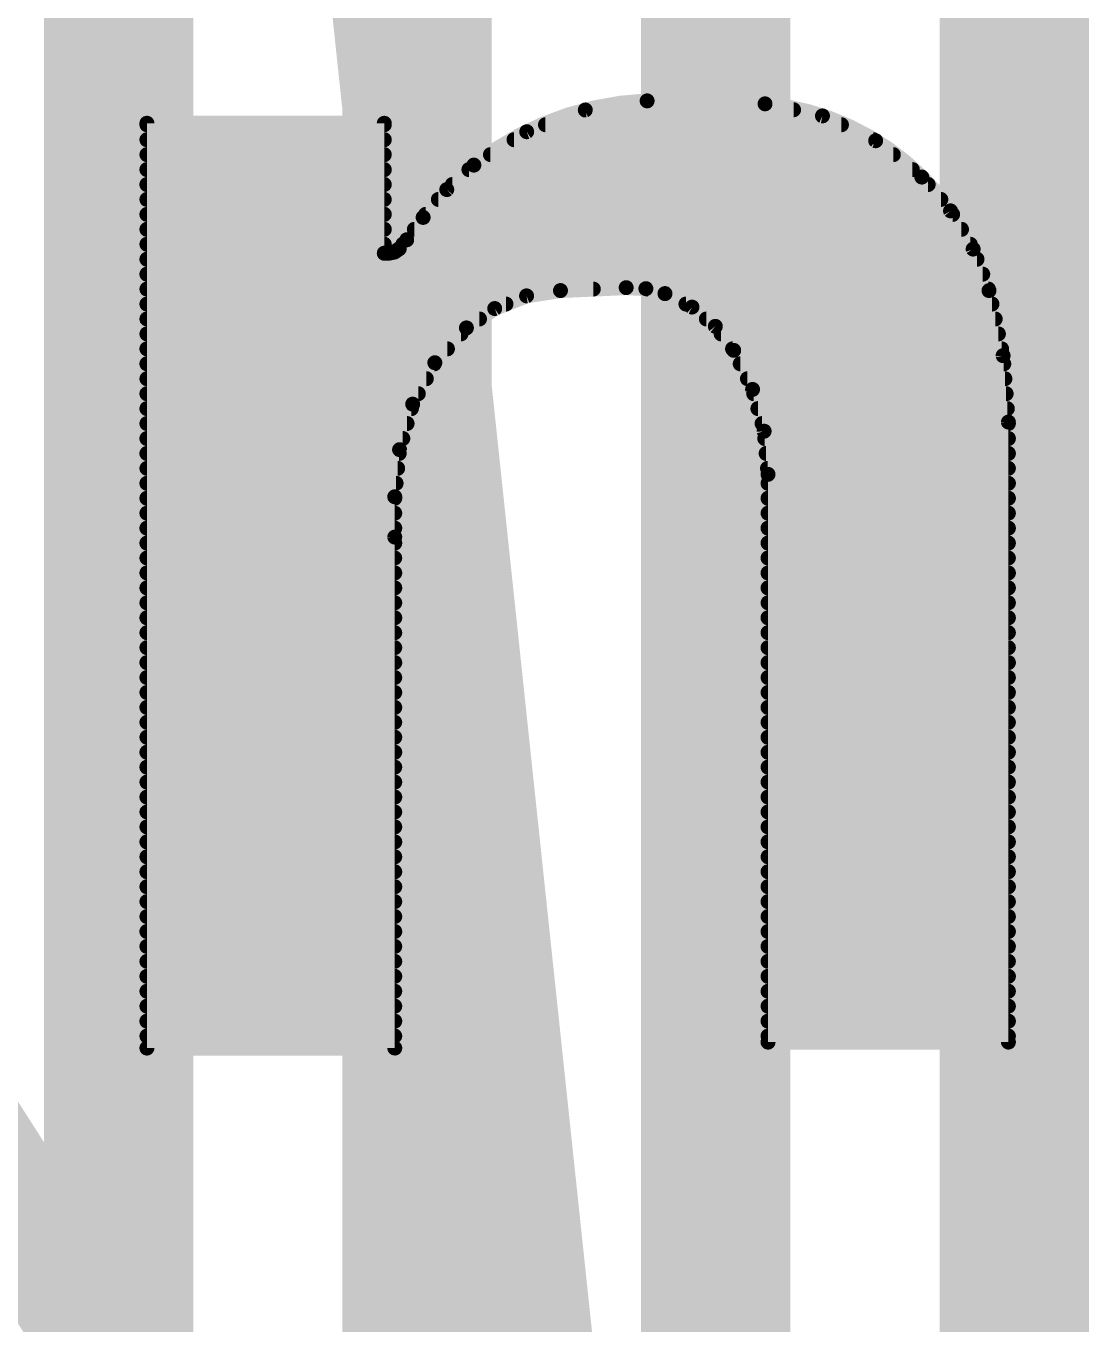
# Model space of a CAD drawing. Extents: x -3.5 to 25.7, y -2.5 to 53.5.
# Drawn here: x 15.845 to 17.653, y 25.749 to 27.956 of the extents above; entities that cross this region are included whole.
import ezdxf

# ---------------------------------------------------------------- set-up
doc = ezdxf.new("R2010")
doc.units = 0
for name, color, linetype in [('1', 12, 'CONTINUOUS'), ('21', 41, 'CONTINUOUS'), ('22', 40, 'CONTINUOUS')]:
    doc.layers.add(name, color=color, linetype=linetype)

msp = doc.modelspace()

# ---------------------------------------------------------------- linework, layer by layer
at = {"layer": '1', "const_width": 0.254}
for points in [[(17.526, 20.574), (17.526, 35.56)], [(17.018, 10.033), (17.018, 35.306)], [(16.51, 12.192), (16.51, 34.925)], [(16.002, 17.272), (16.002, 34.671)]]:
    msp.add_lwpolyline(points, dxfattribs=at)
at = {"layer": '21'}
for points, const_width in [([(16.9012, 27.8282, 0.1577), (16.6065, 27.719)], 0.0254), ([(17.1018, 27.8232, 0.0335), (16.9012, 27.8282)], 0.0254), ([(16.9014, 27.8345, 1), (16.901, 27.8219)], 0.0127), ([(16.9009, 27.8345, 1), (16.9015, 27.8219)], 0.0127), ([(16.9021, 27.8219, 1), (16.9003, 27.8345)], 0.0127), ([(16.9015, 27.8219, 1), (16.9009, 27.8345)], 0.0127), ([(17.1031, 27.8294, 1), (17.1005, 27.817)], 0.0127), ([(17.3685, 27.6987, 0.1741), (17.1018, 27.8232)], 0.0254), ([(17.1024, 27.8295, 1), (17.1012, 27.8169)], 0.0127), ([(17.1012, 27.8169, 1), (17.1024, 27.8295)], 0.0127), ([(17.1016, 27.8169, 1), (17.102, 27.8295)], 0.0127), ([(16.7951, 27.819, 1), (16.797, 27.8064)], 0.0127), ([(16.798, 27.8194, 1), (16.798, 27.8067)], 0.0127), ([(16.7982, 27.8068, 1), (16.7938, 27.8187)], 0.0127), ([(17.1504, 27.8067, 1), (17.1504, 27.8194)], 0.0127), ([(17.2022, 27.8084, 1), (17.1968, 27.7969)], 0.0127), ([(17.1982, 27.7965, 1), (17.2008, 27.8089)], 0.0127), ([(16.0567, 27.7901, 1), (16.0439, 27.7901)], 0.0127), ([(16.0567, 27.7901, 1), (16.0439, 27.7901)], 0.0127), ([(16.0503, 27.7965, 1), (16.0503, 27.7838)], 0.0127), ([(16.0503, 27.7965, 1), (16.0503, 27.7838)], 0.0127), ([(16.0503, 27.794, 1), (16.0503, 27.7813)], 0.0127), ([(16.4605, 27.7901, 1), (16.4477, 27.7901)], 0.0127), ([(16.4605, 27.7901, 1), (16.4477, 27.7901)], 0.0127), ([(16.4541, 27.7838, 1), (16.4541, 27.7965)], 0.0127), ([(16.4541, 27.7838, 1), (16.4541, 27.7965)], 0.0127), ([(16.4541, 27.7813, 1), (16.4541, 27.794)], 0.0127), ([(16.6942, 27.7817, 1), (16.6986, 27.7698)], 0.0127), ([(16.6998, 27.7704, 1), (16.693, 27.7811)], 0.0127), ([(16.7283, 27.794, 1), (16.7283, 27.7813)], 0.0127), ([(17.2318, 27.7813, 1), (17.2318, 27.794)], 0.0127), ([(16.0503, 27.7686, 1), (16.0503, 27.7558)], 0.0127), ([(16.4541, 27.7558, 1), (16.4541, 27.7686)], 0.0127), ([(16.6749, 27.7686, 1), (16.6749, 27.7558)], 0.0127), ([(17.2939, 27.7654, 1), (17.2861, 27.7554)], 0.0127), ([(17.2862, 27.7558, 1), (17.2862, 27.7686)], 0.0127), ([(17.2873, 27.7547, 1), (17.2927, 27.7662)], 0.0127), ([(16.0503, 27.7432, 1), (16.0503, 27.7305)], 0.0127), ([(16.4541, 27.7305, 1), (16.4541, 27.7432)], 0.0127), ([(16.6347, 27.7432, 1), (16.6347, 27.7305)], 0.0127), ([(17.3201, 27.7305, 1), (17.3201, 27.7432)], 0.0127), ([(16.0503, 27.7178, 1), (16.0503, 27.705)], 0.0127), ([(16.4541, 27.705, 1), (16.4541, 27.7178)], 0.0127), ([(16.6065, 27.719, 0.0664), (16.5202, 27.6301)], 0.0254), ([(16.5981, 27.7178, 1), (16.5981, 27.705)], 0.0127), ([(16.6031, 27.7244, 1), (16.6099, 27.7136)], 0.0127), ([(16.6026, 27.724, 1), (16.6104, 27.714)], 0.0127), ([(16.6108, 27.7143, 1), (16.6022, 27.7237)], 0.0127), ([(16.6104, 27.714, 1), (16.6026, 27.724)], 0.0127), ([(17.3524, 27.705, 1), (17.3524, 27.7178)], 0.0127), ([(16.0503, 27.6924, 1), (16.0503, 27.6796)], 0.0127), ([(16.4541, 27.6796, 1), (16.4541, 27.6924)], 0.0127), ([(16.5699, 27.6924, 1), (16.5699, 27.6796)], 0.0127), ([(17.3733, 27.7028, 1), (17.3637, 27.6946)], 0.0127), ([(17.4828, 27.5057, 0.1281), (17.3685, 27.6987)], 0.0254), ([(17.373, 27.7032, 1), (17.364, 27.6942)], 0.0127), ([(17.364, 27.6942, 1), (17.373, 27.7032)], 0.0127), ([(17.3646, 27.6937, 1), (17.3724, 27.7037)], 0.0127), ([(17.3793, 27.6796, 1), (17.3793, 27.6924)], 0.0127), ([(16.5561, 27.6821, 1), (16.5647, 27.6727)], 0.0127), ([(16.5652, 27.6733, 1), (16.5556, 27.6815)], 0.0127), ([(16.0503, 27.667, 1), (16.0503, 27.6543)], 0.0127), ([(16.4541, 27.6543, 1), (16.4541, 27.667)], 0.0127), ([(16.5461, 27.667, 1), (16.5461, 27.6543)], 0.0127), ([(17.4009, 27.6543, 1), (17.4009, 27.667)], 0.0127), ([(17.4229, 27.6444, 1), (17.4119, 27.6379)], 0.0127), ([(16.0503, 27.6416, 1), (16.0503, 27.6288)], 0.0127), ([(16.4541, 27.6288, 1), (16.4541, 27.6416)], 0.0127), ([(16.5202, 27.6301, 0.0022), (16.4922, 27.592)], 0.0254), ([(16.5154, 27.6342, 1), (16.525, 27.626)], 0.0127), ([(16.5151, 27.6339, 1), (16.5253, 27.6263)], 0.0127), ([(16.5253, 27.6263, 1), (16.5151, 27.6339)], 0.0127), ([(16.5253, 27.6263, 1), (16.5151, 27.6339)], 0.0127), ([(16.5245, 27.6416, 1), (16.5245, 27.6288)], 0.0127), ([(17.4126, 27.6371, 1), (17.4222, 27.6453)], 0.0127), ([(17.4209, 27.6288, 1), (17.4209, 27.6416)], 0.0127), ([(16.0503, 27.6162, 1), (16.0503, 27.6034)], 0.0127), ([(16.4541, 27.6034, 1), (16.4541, 27.6162)], 0.0127), ([(16.5053, 27.6162, 1), (16.5053, 27.6034)], 0.0127), ([(17.436, 27.6034, 1), (17.436, 27.6162)], 0.0127), ([(16.0503, 27.5908, 1), (16.0503, 27.5781)], 0.0127), ([(16.4541, 27.5781, 1), (16.4541, 27.5908)], 0.0127), ([(16.4617, 27.5692, 0.205), (16.4795, 27.5768)], 0.0254), ([(16.4795, 27.5768, 0.0333), (16.4922, 27.592)], 0.0254), ([(16.4749, 27.5812, 1), (16.4841, 27.5724)], 0.0127), ([(16.4746, 27.5809, 1), (16.4844, 27.5727)], 0.0127), ([(16.4841, 27.5724, 1), (16.4749, 27.5812)], 0.0127), ([(16.4831, 27.5716, 1), (16.4759, 27.582)], 0.0127), ([(16.4858, 27.5908, 1), (16.4858, 27.5781)], 0.0127), ([(16.4871, 27.5958, 1), (16.4973, 27.5882)], 0.0127), ([(16.4871, 27.5957, 1), (16.4973, 27.5883)], 0.0127), ([(16.4973, 27.5883, 1), (16.4871, 27.5957)], 0.0127), ([(16.4971, 27.5879, 1), (16.4873, 27.5961)], 0.0127), ([(17.4618, 27.5785, 1), (17.4499, 27.574)], 0.0127), ([(17.451, 27.5781, 1), (17.451, 27.5908)], 0.0127), ([(16.0503, 27.5654, 1), (16.0503, 27.5526)], 0.0127), ([(16.4477, 27.5692, 1), (16.4605, 27.5692)], 0.0127), ([(16.4477, 27.5692, 1), (16.4605, 27.5692)], 0.0127), ([(16.4541, 27.5756, 1), (16.4541, 27.5629)], 0.0127), ([(16.4541, 27.5756, 1), (16.4541, 27.5629)], 0.0127), ([(16.4617, 27.5755, 1), (16.4617, 27.5629)], 0.0127), ([(16.4604, 27.5754, 1), (16.463, 27.563)], 0.0127), ([(16.4617, 27.5629, 1), (16.4617, 27.5756)], 0.0127), ([(16.4617, 27.5629, 1), (16.4617, 27.5756)], 0.0127), ([(16.4678, 27.5764, 1), (16.475, 27.566)], 0.0127), ([(16.4726, 27.565, 1), (16.4701, 27.5774)], 0.0127), ([(17.4504, 27.573, 1), (17.4613, 27.5795)], 0.0127), ([(17.4624, 27.5526, 1), (17.4624, 27.5654)], 0.0127), ([(16.0503, 27.54, 1), (16.0503, 27.5272)], 0.0127), ([(17.4721, 27.5272, 1), (17.4721, 27.54)], 0.0127), ([(16.0503, 27.5146, 1), (16.0503, 27.5019)], 0.0127), ([(16.7538, 27.5057, 0.0006), (16.8656, 27.5107)], 0.0254), ([(16.8097, 27.5019, 1), (16.8097, 27.5146)], 0.0127), ([(16.9316, 27.5006, 0.0992), (16.8656, 27.5107)], 0.0254), ([(16.8659, 27.517, 1), (16.8653, 27.5044)], 0.0127), ([(16.8653, 27.517, 1), (16.8659, 27.5044)], 0.0127), ([(16.8659, 27.5044, 1), (16.8653, 27.517)], 0.0127), ([(16.8659, 27.5044, 1), (16.8653, 27.517)], 0.0127), ([(16.9007, 27.5151, 1), (16.8975, 27.5028)], 0.0127), ([(16.9019, 27.5146, 1), (16.9019, 27.5019)], 0.0127), ([(16.8988, 27.5026, 1), (16.8994, 27.5153)], 0.0127), ([(17.4818, 27.5019, 1), (17.4818, 27.5146)], 0.0127), ([(16.7538, 27.5057, 0.1688), (16.5938, 27.4422)], 0.0254), ([(16.6952, 27.503, 1), (16.6971, 27.4904)], 0.0127), ([(16.6985, 27.4908, 1), (16.6938, 27.5026)], 0.0127), ([(16.7535, 27.512, 1), (16.7541, 27.4994)], 0.0127), ([(16.7535, 27.512, 1), (16.7541, 27.4994)], 0.0127), ([(16.7548, 27.4994, 1), (16.7528, 27.512)], 0.0127), ([(16.7541, 27.4994, 1), (16.7535, 27.512)], 0.0127), ([(16.9344, 27.5063, 1), (16.9288, 27.4949)], 0.0127), ([(17.0485, 27.4041, 0.1719), (16.9316, 27.5006)], 0.0254), ([(16.9338, 27.5066, 1), (16.9294, 27.4946)], 0.0127), ([(16.9294, 27.4946, 1), (16.9338, 27.5066)], 0.0127), ([(16.93, 27.4944, 1), (16.9332, 27.5068)], 0.0127), ([(17.489, 27.507, 1), (17.4766, 27.5044)], 0.0127), ([(17.5158, 27.2821, 0.0668), (17.4828, 27.5057)], 0.0254), ([(17.4889, 27.5075, 1), (17.4767, 27.5039)], 0.0127), ([(17.4767, 27.5039, 1), (17.4889, 27.5075)], 0.0127), ([(17.4769, 27.5034, 1), (17.4887, 27.508)], 0.0127), ([(16.0503, 27.4892, 1), (16.0503, 27.4764)], 0.0127), ([(16.6396, 27.4811, 1), (16.6443, 27.4693)], 0.0127), ([(16.6455, 27.4699, 1), (16.6383, 27.4804)], 0.0127), ([(16.6611, 27.4764, 1), (16.6611, 27.4892)], 0.0127), ([(16.9673, 27.4892, 1), (16.9673, 27.4764)], 0.0127), ([(16.9816, 27.4825, 1), (16.9736, 27.4727)], 0.0127), ([(16.9748, 27.472, 1), (16.9804, 27.4833)], 0.0127), ([(17.4878, 27.4764, 1), (17.4878, 27.4892)], 0.0127), ([(16.0503, 27.4638, 1), (16.0503, 27.451)], 0.0127), ([(16.5938, 27.4422, 0.1229), (16.5024, 27.3126)], 0.0254), ([(16.5985, 27.4379, 1), (16.5891, 27.4465)], 0.0127), ([(16.5979, 27.4374, 1), (16.5897, 27.447)], 0.0127), ([(16.616, 27.451, 1), (16.616, 27.4638)], 0.0127), ([(17.0021, 27.4638, 1), (17.0021, 27.451)], 0.0127), ([(17.0223, 27.4488, 1), (17.0122, 27.441)], 0.0127), ([(17.0132, 27.44, 1), (17.0213, 27.4498)], 0.0127), ([(17.4933, 27.451, 1), (17.4933, 27.4638)], 0.0127), ([(16.0503, 27.4384, 1), (16.0503, 27.4257)], 0.0127), ([(16.5846, 27.4257, 1), (16.5846, 27.4384)], 0.0127), ([(16.5902, 27.4474, 1), (16.5974, 27.437)], 0.0127), ([(16.5897, 27.447, 1), (16.5979, 27.4374)], 0.0127), ([(17.0271, 27.4384, 1), (17.0271, 27.4257)], 0.0127), ([(17.4988, 27.4257, 1), (17.4988, 27.4384)], 0.0127), ([(16.0503, 27.413, 1), (16.0503, 27.4002)], 0.0127), ([(16.5615, 27.4002, 1), (16.5615, 27.413)], 0.0127), ([(17.0466, 27.413, 1), (17.0466, 27.4002)], 0.0127), ([(17.0542, 27.4069, 1), (17.0428, 27.4013)], 0.0127), ([(17.1069, 27.1932, 0.136), (17.0485, 27.4041)], 0.0254), ([(17.0539, 27.4074, 1), (17.0431, 27.4008)], 0.0127), ([(17.0431, 27.4008, 1), (17.0539, 27.4074)], 0.0127), ([(17.0435, 27.4002, 1), (17.0535, 27.408)], 0.0127), ([(17.5043, 27.4002, 1), (17.5043, 27.413)], 0.0127), ([(16.0503, 27.3876, 1), (16.0503, 27.3748)], 0.0127), ([(16.5354, 27.3873, 1), (16.5448, 27.3788)], 0.0127), ([(16.5457, 27.38, 1), (16.5345, 27.386)], 0.0127), ([(16.5392, 27.3748, 1), (16.5392, 27.3876)], 0.0127), ([(17.0596, 27.3876, 1), (17.0596, 27.3748)], 0.0127), ([(17.5131, 27.3955, 1), (17.5004, 27.3945)], 0.0127), ([(17.5006, 27.3937, 1), (17.513, 27.3963)], 0.0127), ([(17.5079, 27.3748, 1), (17.5079, 27.3876)], 0.0127), ([(16.0503, 27.3622, 1), (16.0503, 27.3495)], 0.0127), ([(16.5256, 27.3495, 1), (16.5256, 27.3622)], 0.0127), ([(17.0719, 27.3622, 1), (17.0719, 27.3495)], 0.0127), ([(17.5099, 27.3495, 1), (17.5099, 27.3622)], 0.0127), ([(17.0867, 27.3394, 1), (17.0745, 27.336)], 0.0127), ([(17.0749, 27.3349, 1), (17.0863, 27.3405)], 0.0127), ([(16.0503, 27.3368, 1), (16.0503, 27.324)], 0.0127), ([(16.5024, 27.3126, 0.0895), (16.4719, 27.1551)], 0.0254), ([(16.4968, 27.3156, 1), (16.508, 27.3096)], 0.0127), ([(16.5085, 27.3108, 1), (16.4963, 27.3144)], 0.0127), ([(16.5083, 27.3103, 1), (16.4965, 27.3149)], 0.0127), ([(16.5119, 27.324, 1), (16.5119, 27.3368)], 0.0127), ([(17.0826, 27.3368, 1), (17.0826, 27.324)], 0.0127), ([(17.5119, 27.324, 1), (17.5119, 27.3368)], 0.0127), ([(16.0503, 27.3114, 1), (16.0503, 27.2986)], 0.0127), ([(16.4965, 27.3149, 1), (16.5083, 27.3103)], 0.0127), ([(16.5002, 27.2986, 1), (16.5002, 27.3114)], 0.0127), ([(17.0897, 27.3114, 1), (17.0897, 27.2986)], 0.0127), ([(17.514, 27.2986, 1), (17.514, 27.3114)], 0.0127), ([(16.0503, 27.286, 1), (16.0503, 27.2733)], 0.0127), ([(16.4929, 27.2733, 1), (16.4929, 27.286)], 0.0127), ([(17.0967, 27.286, 1), (17.0967, 27.2733)], 0.0127), ([(17.1066, 27.2672, 1), (17.094, 27.2661)], 0.0127), ([(17.5222, 27.2821, 1), (17.5095, 27.2821)], 0.0127), ([(17.5222, 27.2821, 1), (17.5095, 27.2821)], 0.0127), ([(17.5095, 27.2816, 1), (17.5221, 27.2826)], 0.0127), ([(17.5095, 27.282, 1), (17.5221, 27.2822)], 0.0127), ([(17.5158, 27.2733, 1), (17.5158, 27.286)], 0.0127), ([(16.0503, 27.2606, 1), (16.0503, 27.2478)], 0.0127), ([(16.4856, 27.2478, 1), (16.4856, 27.2606)], 0.0127), ([(17.0942, 27.2649, 1), (17.1064, 27.2683)], 0.0127), ([(17.1014, 27.2606, 1), (17.1014, 27.2478)], 0.0127), ([(17.5158, 27.2478, 1), (17.5158, 27.2606)], 0.0127), ([(16.0503, 27.2352, 1), (16.0503, 27.2224)], 0.0127), ([(16.4864, 27.2346, 1), (16.4738, 27.2359)], 0.0127), ([(16.474, 27.237, 1), (16.4862, 27.2335)], 0.0127), ([(16.4794, 27.2224, 1), (16.4794, 27.2352)], 0.0127), ([(17.1037, 27.2352, 1), (17.1037, 27.2224)], 0.0127), ([(17.5158, 27.2224, 1), (17.5158, 27.2352)], 0.0127), ([(16.0503, 27.2098, 1), (16.0503, 27.1971)], 0.0127), ([(16.4769, 27.1971, 1), (16.4769, 27.2098)], 0.0127), ([(17.106, 27.2098, 1), (17.106, 27.1971)], 0.0127), ([(17.5158, 27.1971, 1), (17.5158, 27.2098)], 0.0127), ([(16.0503, 27.1844, 1), (16.0503, 27.1716)], 0.0127), ([(16.4742, 27.1716, 1), (16.4742, 27.1844)], 0.0127), ([(17.1133, 27.1932, 1), (17.1005, 27.1932)], 0.0127), ([(17.1133, 27.1932, 1), (17.1005, 27.1932)], 0.0127), ([(17.1069, 27.1844, 1), (17.1069, 27.1716)], 0.0127), ([(17.1006, 27.1926, 1), (17.1132, 27.1938)], 0.0127), ([(17.1006, 27.1932, 1), (17.1132, 27.1932)], 0.0127), ([(17.5158, 27.1716, 1), (17.5158, 27.1844)], 0.0127), ([(16.4719, 27.1551, 0.0064), (16.4719, 27.0866)], 0.0254), ([(16.4783, 27.1551, 1), (16.4656, 27.1551)], 0.0127), ([(16.4782, 27.155, 1), (16.4656, 27.1552)], 0.0127), ([(16.0503, 27.159, 1), (16.0503, 27.1462)], 0.0127), ([(16.4656, 27.1557, 1), (16.4782, 27.1545)], 0.0127), ([(16.4656, 27.1552, 1), (16.4782, 27.155)], 0.0127), ([(16.4719, 27.1462, 1), (16.4719, 27.159)], 0.0127), ([(17.1069, 27.159, 1), (17.1069, 27.1462)], 0.0127), ([(17.5158, 27.1462, 1), (17.5158, 27.159)], 0.0127), ([(16.0503, 27.1336, 1), (16.0503, 27.1209)], 0.0127), ([(16.4719, 27.1209, 1), (16.4719, 27.1336)], 0.0127), ([(17.1069, 27.1336, 1), (17.1069, 27.1209)], 0.0127), ([(17.5158, 27.1209, 1), (17.5158, 27.1336)], 0.0127), ([(16.0503, 27.1082, 1), (16.0503, 27.0954)], 0.0127), ([(16.4719, 27.0954, 1), (16.4719, 27.1082)], 0.0127), ([(17.1069, 27.1082, 1), (17.1069, 27.0954)], 0.0127), ([(17.5158, 27.0954, 1), (17.5158, 27.1082)], 0.0127), ([(16.0503, 27.0828, 1), (16.0503, 27.07)], 0.0127), ([(16.4783, 27.0866, 1), (16.4656, 27.0866)], 0.0127), ([(16.4656, 27.0865, 1), (16.4782, 27.0867)], 0.0127), ([(16.4719, 27.07, 1), (16.4719, 27.0828)], 0.0127), ([(17.1069, 27.0828, 1), (17.1069, 27.07)], 0.0127), ([(17.5158, 27.07, 1), (17.5158, 27.0828)], 0.0127), ([(16.0503, 27.0574, 1), (16.0503, 27.0447)], 0.0127), ([(16.4719, 27.0447, 1), (16.4719, 27.0574)], 0.0127), ([(17.1069, 27.0574, 1), (17.1069, 27.0447)], 0.0127), ([(17.5158, 27.0447, 1), (17.5158, 27.0574)], 0.0127), ([(16.0503, 27.032, 1), (16.0503, 27.0192)], 0.0127), ([(16.4719, 27.0192, 1), (16.4719, 27.032)], 0.0127), ([(17.1069, 27.032, 1), (17.1069, 27.0192)], 0.0127), ([(17.5158, 27.0192, 1), (17.5158, 27.032)], 0.0127), ([(16.0503, 27.0066, 1), (16.0503, 26.9938)], 0.0127), ([(16.4719, 26.9938, 1), (16.4719, 27.0066)], 0.0127), ([(17.1069, 27.0066, 1), (17.1069, 26.9938)], 0.0127), ([(17.5158, 26.9938, 1), (17.5158, 27.0066)], 0.0127), ([(16.0503, 26.9812, 1), (16.0503, 26.9685)], 0.0127), ([(16.4719, 26.9685, 1), (16.4719, 26.9812)], 0.0127), ([(17.1069, 26.9812, 1), (17.1069, 26.9685)], 0.0127), ([(17.5158, 26.9685, 1), (17.5158, 26.9812)], 0.0127), ([(16.0503, 26.9558, 1), (16.0503, 26.943)], 0.0127), ([(16.4719, 26.943, 1), (16.4719, 26.9558)], 0.0127), ([(17.1069, 26.9558, 1), (17.1069, 26.943)], 0.0127), ([(17.5158, 26.943, 1), (17.5158, 26.9558)], 0.0127), ([(16.0503, 26.9304, 1), (16.0503, 26.9177)], 0.0127), ([(16.4719, 26.9177, 1), (16.4719, 26.9304)], 0.0127), ([(17.1069, 26.9304, 1), (17.1069, 26.9177)], 0.0127), ([(17.5158, 26.9177, 1), (17.5158, 26.9304)], 0.0127), ([(16.0503, 26.905, 1), (16.0503, 26.8923)], 0.0127), ([(16.4719, 26.8923, 1), (16.4719, 26.905)], 0.0127), ([(17.1069, 26.905, 1), (17.1069, 26.8923)], 0.0127), ([(17.5158, 26.8923, 1), (17.5158, 26.905)], 0.0127), ([(16.0503, 26.8796, 1), (16.0503, 26.8668)], 0.0127), ([(16.4719, 26.8668, 1), (16.4719, 26.8796)], 0.0127), ([(17.1069, 26.8796, 1), (17.1069, 26.8668)], 0.0127), ([(17.5158, 26.8668, 1), (17.5158, 26.8796)], 0.0127), ([(16.0503, 26.8542, 1), (16.0503, 26.8415)], 0.0127), ([(16.4719, 26.8415, 1), (16.4719, 26.8542)], 0.0127), ([(17.1069, 26.8542, 1), (17.1069, 26.8415)], 0.0127), ([(17.5158, 26.8415, 1), (17.5158, 26.8542)], 0.0127), ([(16.0503, 26.8288, 1), (16.0503, 26.8161)], 0.0127), ([(16.4719, 26.8161, 1), (16.4719, 26.8288)], 0.0127), ([(17.1069, 26.8288, 1), (17.1069, 26.8161)], 0.0127), ([(17.5158, 26.8161, 1), (17.5158, 26.8288)], 0.0127), ([(16.0503, 26.8034, 1), (16.0503, 26.7906)], 0.0127), ([(16.4719, 26.7906, 1), (16.4719, 26.8034)], 0.0127), ([(17.1069, 26.8034, 1), (17.1069, 26.7906)], 0.0127), ([(17.5158, 26.7906, 1), (17.5158, 26.8034)], 0.0127), ([(16.0503, 26.778, 1), (16.0503, 26.7653)], 0.0127), ([(16.4719, 26.7653, 1), (16.4719, 26.778)], 0.0127), ([(17.1069, 26.778, 1), (17.1069, 26.7653)], 0.0127), ([(17.5158, 26.7653, 1), (17.5158, 26.778)], 0.0127), ([(16.0503, 26.7526, 1), (16.0503, 26.7399)], 0.0127), ([(16.4719, 26.7399, 1), (16.4719, 26.7526)], 0.0127), ([(17.1069, 26.7526, 1), (17.1069, 26.7399)], 0.0127), ([(17.5158, 26.7399, 1), (17.5158, 26.7526)], 0.0127), ([(16.0503, 26.7272, 1), (16.0503, 26.7144)], 0.0127), ([(16.4719, 26.7144, 1), (16.4719, 26.7272)], 0.0127), ([(17.1069, 26.7272, 1), (17.1069, 26.7144)], 0.0127), ([(17.5158, 26.7144, 1), (17.5158, 26.7272)], 0.0127), ([(16.0503, 26.7018, 1), (16.0503, 26.6891)], 0.0127), ([(16.4719, 26.6891, 1), (16.4719, 26.7018)], 0.0127), ([(17.1069, 26.7018, 1), (17.1069, 26.6891)], 0.0127), ([(17.5158, 26.6891, 1), (17.5158, 26.7018)], 0.0127), ([(16.0503, 26.6764, 1), (16.0503, 26.6637)], 0.0127), ([(16.4719, 26.6637, 1), (16.4719, 26.6764)], 0.0127), ([(17.1069, 26.6764, 1), (17.1069, 26.6637)], 0.0127), ([(17.5158, 26.6637, 1), (17.5158, 26.6764)], 0.0127), ([(16.0503, 26.651, 1), (16.0503, 26.6382)], 0.0127), ([(16.4719, 26.6382, 1), (16.4719, 26.651)], 0.0127), ([(17.1069, 26.651, 1), (17.1069, 26.6382)], 0.0127), ([(17.5158, 26.6382, 1), (17.5158, 26.651)], 0.0127), ([(16.0503, 26.6256, 1), (16.0503, 26.6129)], 0.0127), ([(16.4719, 26.6129, 1), (16.4719, 26.6256)], 0.0127), ([(17.1069, 26.6256, 1), (17.1069, 26.6129)], 0.0127), ([(17.5158, 26.6129, 1), (17.5158, 26.6256)], 0.0127), ([(16.0503, 26.6002, 1), (16.0503, 26.5875)], 0.0127), ([(16.4719, 26.5875, 1), (16.4719, 26.6002)], 0.0127), ([(17.1069, 26.6002, 1), (17.1069, 26.5875)], 0.0127), ([(17.5158, 26.5875, 1), (17.5158, 26.6002)], 0.0127), ([(16.0503, 26.5748, 1), (16.0503, 26.562)], 0.0127), ([(16.4719, 26.562, 1), (16.4719, 26.5748)], 0.0127), ([(17.1069, 26.5748, 1), (17.1069, 26.562)], 0.0127), ([(17.5158, 26.562, 1), (17.5158, 26.5748)], 0.0127), ([(16.0503, 26.5494, 1), (16.0503, 26.5367)], 0.0127), ([(16.4719, 26.5367, 1), (16.4719, 26.5494)], 0.0127), ([(17.1069, 26.5494, 1), (17.1069, 26.5367)], 0.0127), ([(17.5158, 26.5367, 1), (17.5158, 26.5494)], 0.0127), ([(16.0503, 26.524, 1), (16.0503, 26.5113)], 0.0127), ([(16.4719, 26.5113, 1), (16.4719, 26.524)], 0.0127), ([(17.1069, 26.524, 1), (17.1069, 26.5113)], 0.0127), ([(17.5158, 26.5113, 1), (17.5158, 26.524)], 0.0127), ([(16.0503, 26.4986, 1), (16.0503, 26.4858)], 0.0127), ([(16.4719, 26.4858, 1), (16.4719, 26.4986)], 0.0127), ([(17.1069, 26.4986, 1), (17.1069, 26.4858)], 0.0127), ([(17.5158, 26.4858, 1), (17.5158, 26.4986)], 0.0127), ([(16.0503, 26.4732, 1), (16.0503, 26.4605)], 0.0127), ([(16.4719, 26.4605, 1), (16.4719, 26.4732)], 0.0127), ([(17.1069, 26.4732, 1), (17.1069, 26.4605)], 0.0127), ([(17.5158, 26.4605, 1), (17.5158, 26.4732)], 0.0127), ([(16.0503, 26.4478, 1), (16.0503, 26.4351)], 0.0127), ([(16.4719, 26.4351, 1), (16.4719, 26.4478)], 0.0127), ([(17.1069, 26.4478, 1), (17.1069, 26.4351)], 0.0127), ([(17.5158, 26.4351, 1), (17.5158, 26.4478)], 0.0127), ([(16.0503, 26.4224, 1), (16.0503, 26.4096)], 0.0127), ([(16.4719, 26.4096, 1), (16.4719, 26.4224)], 0.0127), ([(17.1069, 26.4224, 1), (17.1069, 26.4096)], 0.0127), ([(17.5158, 26.4096, 1), (17.5158, 26.4224)], 0.0127), ([(16.0503, 26.397, 1), (16.0503, 26.3843)], 0.0127), ([(16.4719, 26.3843, 1), (16.4719, 26.397)], 0.0127), ([(17.1069, 26.397, 1), (17.1069, 26.3843)], 0.0127), ([(17.5158, 26.3843, 1), (17.5158, 26.397)], 0.0127), ([(16.0503, 26.3716, 1), (16.0503, 26.3589)], 0.0127), ([(16.4719, 26.3589, 1), (16.4719, 26.3716)], 0.0127), ([(17.1069, 26.3716, 1), (17.1069, 26.3589)], 0.0127), ([(17.5158, 26.3589, 1), (17.5158, 26.3716)], 0.0127), ([(16.0503, 26.3462, 1), (16.0503, 26.3334)], 0.0127), ([(16.4719, 26.3334, 1), (16.4719, 26.3462)], 0.0127), ([(17.1069, 26.3462, 1), (17.1069, 26.3334)], 0.0127), ([(17.5158, 26.3334, 1), (17.5158, 26.3462)], 0.0127), ([(16.0503, 26.3208, 1), (16.0503, 26.3081)], 0.0127), ([(16.4719, 26.3081, 1), (16.4719, 26.3208)], 0.0127), ([(17.1069, 26.3208, 1), (17.1069, 26.3081)], 0.0127), ([(17.5158, 26.3081, 1), (17.5158, 26.3208)], 0.0127), ([(16.0503, 26.2954, 1), (16.0503, 26.2827)], 0.0127), ([(16.4719, 26.2827, 1), (16.4719, 26.2954)], 0.0127), ([(17.1069, 26.2954, 1), (17.1069, 26.2827)], 0.0127), ([(17.5158, 26.2827, 1), (17.5158, 26.2954)], 0.0127), ([(16.0503, 26.27, 1), (16.0503, 26.2572)], 0.0127), ([(16.4719, 26.2572, 1), (16.4719, 26.27)], 0.0127), ([(17.1069, 26.27, 1), (17.1069, 26.2572)], 0.0127), ([(17.5158, 26.2572, 1), (17.5158, 26.27)], 0.0127), ([(16.0503, 26.2446, 1), (16.0503, 26.2319)], 0.0127), ([(16.4719, 26.2319, 1), (16.4719, 26.2446)], 0.0127), ([(17.1069, 26.2446, 1), (17.1069, 26.2319)], 0.0127), ([(17.1069, 26.2344, 1), (17.1069, 26.2217)], 0.0127), ([(17.1069, 26.2344, 1), (17.1069, 26.2217)], 0.0127), ([(17.5158, 26.2319, 1), (17.5158, 26.2446)], 0.0127), ([(17.5158, 26.2217, 1), (17.5158, 26.2344)], 0.0127), ([(17.5158, 26.2217, 1), (17.5158, 26.2344)], 0.0127), ([(16.0503, 26.2243, 1), (16.0503, 26.2115)], 0.0127), ([(16.0503, 26.2243, 1), (16.0503, 26.2115)], 0.0127), ([(16.0439, 26.2179, 1), (16.0567, 26.2179)], 0.0127), ([(16.0439, 26.2179, 1), (16.0567, 26.2179)], 0.0127), ([(16.4656, 26.2179, 1), (16.4783, 26.2179)], 0.0127), ([(16.4656, 26.2179, 1), (16.4783, 26.2179)], 0.0127), ([(16.4719, 26.2115, 1), (16.4719, 26.2243)], 0.0127), ([(16.4719, 26.2115, 1), (16.4719, 26.2243)], 0.0127), ([(17.1005, 26.228, 1), (17.1133, 26.228)], 0.0127), ([(17.1005, 26.228, 1), (17.1133, 26.228)], 0.0127), ([(17.5095, 26.228, 1), (17.5222, 26.228)], 0.0127), ([(17.5095, 26.228, 1), (17.5222, 26.228)], 0.0127)]:
    msp.add_lwpolyline(points, format="xyb", dxfattribs=dict(at, const_width=const_width))
at = {"layer": '21', "const_width": 0.0254}
for points in [[(16.796, 27.8127), (16.9012, 27.8282)], [(16.9012, 27.8282), (17.1018, 27.8232)], [(17.1018, 27.8232), (17.1995, 27.8027)], [(16.6964, 27.7758), (16.796, 27.8127)], [(16.798, 27.813), (17.1504, 27.813)], [(17.1995, 27.8027), (17.29, 27.7604)], [(16.0503, 27.7901), (16.4541, 27.7901)], [(16.0503, 26.2179), (16.0503, 27.7901)], [(16.0503, 26.2179), (16.0503, 27.7901)], [(16.0503, 27.7901), (16.4541, 27.7901)], [(16.0503, 27.7876), (16.4541, 27.7876)], [(16.4541, 27.7901), (16.4541, 27.5692)], [(16.4541, 27.7901), (16.4541, 27.5692)], [(16.6065, 27.719), (16.6964, 27.7758)], [(16.7283, 27.7876), (17.2318, 27.7876)], [(16.0503, 27.7622), (16.4541, 27.7622)], [(16.6749, 27.7622), (17.2862, 27.7622)], [(17.29, 27.7604), (17.3685, 27.6987)], [(16.0503, 27.7368), (16.4541, 27.7368)], [(16.6347, 27.7368), (17.3201, 27.7368)], [(16.0503, 27.7114), (16.4541, 27.7114)], [(16.5604, 27.6774), (16.6065, 27.719)], [(16.5981, 27.7114), (17.3524, 27.7114)], [(16.0503, 27.686), (16.4541, 27.686)], [(16.5699, 27.686), (17.3793, 27.686)], [(17.3685, 27.6987), (17.4174, 27.6412)], [(16.5202, 27.6301), (16.5604, 27.6774)], [(16.0503, 27.6606), (16.4541, 27.6606)], [(16.5461, 27.6606), (17.4009, 27.6606)], [(17.4174, 27.6412), (17.4559, 27.5762)], [(16.0503, 27.6352), (16.4541, 27.6352)], [(16.4922, 27.592), (16.5202, 27.6301)], [(16.5245, 27.6352), (17.4209, 27.6352)], [(16.0503, 27.6098), (16.4541, 27.6098)], [(16.5053, 27.6098), (17.436, 27.6098)], [(16.0503, 27.5844), (16.4541, 27.5844)], [(16.4714, 27.5712), (16.4795, 27.5768)], [(16.4795, 27.5768), (16.4922, 27.592)], [(16.4858, 27.5844), (17.451, 27.5844)], [(17.4559, 27.5762), (17.4828, 27.5057)], [(16.0503, 27.559), (17.4624, 27.559)], [(16.4541, 27.5692), (16.4617, 27.5692)], [(16.4541, 27.5692), (16.4617, 27.5692)], [(16.4617, 27.5692), (16.4714, 27.5712)], [(16.0503, 27.5336), (17.4721, 27.5336)], [(16.0503, 27.5082), (16.8097, 27.5082)], [(16.8656, 27.5107), (16.7538, 27.5057)], [(16.8991, 27.5089), (16.8656, 27.5107)], [(16.9316, 27.5006), (16.8991, 27.5089)], [(16.9019, 27.5082), (17.4818, 27.5082)], [(16.6962, 27.4967), (16.6419, 27.4752)], [(16.7538, 27.5057), (16.6962, 27.4967)], [(16.9776, 27.4776), (16.9316, 27.5006)], [(17.4828, 27.5057), (17.5068, 27.395)], [(16.0503, 27.4828), (16.6611, 27.4828)], [(16.6419, 27.4752), (16.5938, 27.4422)], [(16.9673, 27.4828), (17.4878, 27.4828)], [(17.0172, 27.4449), (16.9776, 27.4776)], [(16.0503, 27.4574), (16.616, 27.4574)], [(16.5938, 27.4422), (16.5401, 27.383)], [(17.0021, 27.4574), (17.4933, 27.4574)], [(17.0485, 27.4041), (17.0172, 27.4449)], [(16.0503, 27.432), (16.5846, 27.432)], [(17.0271, 27.432), (17.4988, 27.432)], [(16.0503, 27.4066), (16.5615, 27.4066)], [(17.0466, 27.4066), (17.5043, 27.4066)], [(17.0806, 27.3377), (17.0485, 27.4041)], [(16.0503, 27.3812), (16.5392, 27.3812)], [(16.5401, 27.383), (16.5024, 27.3126)], [(17.0596, 27.3812), (17.5079, 27.3812)], [(17.5068, 27.395), (17.5158, 27.2821)], [(16.0503, 27.3558), (16.5256, 27.3558)], [(17.0719, 27.3558), (17.5099, 27.3558)], [(17.1003, 27.2666), (17.0806, 27.3377)], [(16.0503, 27.3304), (16.5119, 27.3304)], [(16.5024, 27.3126), (16.4801, 27.2352)], [(17.0826, 27.3304), (17.5119, 27.3304)], [(16.0503, 27.305), (16.5002, 27.305)], [(17.0897, 27.305), (17.514, 27.305)], [(16.0503, 27.2796), (16.4929, 27.2796)], [(17.0967, 27.2796), (17.5158, 27.2796)], [(17.1069, 27.1932), (17.1003, 27.2666)], [(17.5158, 27.2821), (17.5158, 26.228)], [(17.5158, 27.2821), (17.5158, 26.228)], [(16.0503, 27.2542), (16.4856, 27.2542)], [(17.1014, 27.2542), (17.5158, 27.2542)], [(16.0503, 27.2288), (16.4794, 27.2288)], [(16.4801, 27.2352), (16.4719, 27.1551)], [(17.1037, 27.2288), (17.5158, 27.2288)], [(16.0503, 27.2034), (16.4769, 27.2034)], [(17.106, 27.2034), (17.5158, 27.2034)], [(16.0503, 27.178), (16.4742, 27.178)], [(17.1069, 26.228), (17.1069, 27.1932)], [(17.1069, 26.228), (17.1069, 27.1932)], [(17.1069, 27.178), (17.5158, 27.178)], [(16.4719, 27.1551), (16.4719, 26.2179)], [(16.0503, 27.1526), (16.4719, 27.1526)], [(17.1069, 27.1526), (17.5158, 27.1526)], [(16.0503, 27.1272), (16.4719, 27.1272)], [(17.1069, 27.1272), (17.5158, 27.1272)], [(16.0503, 27.1018), (16.4719, 27.1018)], [(17.1069, 27.1018), (17.5158, 27.1018)], [(16.0503, 27.0764), (16.4719, 27.0764)], [(16.4719, 27.0866), (16.4719, 26.2179)], [(17.1069, 27.0764), (17.5158, 27.0764)], [(16.0503, 27.051), (16.4719, 27.051)], [(17.1069, 27.051), (17.5158, 27.051)], [(16.0503, 27.0256), (16.4719, 27.0256)], [(17.1069, 27.0256), (17.5158, 27.0256)], [(16.0503, 27.0002), (16.4719, 27.0002)], [(17.1069, 27.0002), (17.5158, 27.0002)], [(16.0503, 26.9748), (16.4719, 26.9748)], [(17.1069, 26.9748), (17.5158, 26.9748)], [(16.0503, 26.9494), (16.4719, 26.9494)], [(17.1069, 26.9494), (17.5158, 26.9494)], [(16.0503, 26.924), (16.4719, 26.924)], [(17.1069, 26.924), (17.5158, 26.924)], [(16.0503, 26.8986), (16.4719, 26.8986)], [(17.1069, 26.8986), (17.5158, 26.8986)], [(16.0503, 26.8732), (16.4719, 26.8732)], [(17.1069, 26.8732), (17.5158, 26.8732)], [(16.0503, 26.8478), (16.4719, 26.8478)], [(17.1069, 26.8478), (17.5158, 26.8478)], [(16.0503, 26.8224), (16.4719, 26.8224)], [(17.1069, 26.8224), (17.5158, 26.8224)], [(16.0503, 26.797), (16.4719, 26.797)], [(17.1069, 26.797), (17.5158, 26.797)], [(16.0503, 26.7716), (16.4719, 26.7716)], [(17.1069, 26.7716), (17.5158, 26.7716)], [(16.0503, 26.7462), (16.4719, 26.7462)], [(17.1069, 26.7462), (17.5158, 26.7462)], [(16.0503, 26.7208), (16.4719, 26.7208)], [(17.1069, 26.7208), (17.5158, 26.7208)], [(16.0503, 26.6954), (16.4719, 26.6954)], [(17.1069, 26.6954), (17.5158, 26.6954)], [(16.0503, 26.67), (16.4719, 26.67)], [(17.1069, 26.67), (17.5158, 26.67)], [(16.0503, 26.6446), (16.4719, 26.6446)], [(17.1069, 26.6446), (17.5158, 26.6446)], [(16.0503, 26.6192), (16.4719, 26.6192)], [(17.1069, 26.6192), (17.5158, 26.6192)], [(16.0503, 26.5938), (16.4719, 26.5938)], [(17.1069, 26.5938), (17.5158, 26.5938)], [(16.0503, 26.5684), (16.4719, 26.5684)], [(17.1069, 26.5684), (17.5158, 26.5684)], [(16.0503, 26.543), (16.4719, 26.543)], [(17.1069, 26.543), (17.5158, 26.543)], [(16.0503, 26.5176), (16.4719, 26.5176)], [(17.1069, 26.5176), (17.5158, 26.5176)], [(16.0503, 26.4922), (16.4719, 26.4922)], [(17.1069, 26.4922), (17.5158, 26.4922)], [(16.0503, 26.4668), (16.4719, 26.4668)], [(17.1069, 26.4668), (17.5158, 26.4668)], [(16.0503, 26.4414), (16.4719, 26.4414)], [(17.1069, 26.4414), (17.5158, 26.4414)], [(16.0503, 26.416), (16.4719, 26.416)], [(17.1069, 26.416), (17.5158, 26.416)], [(16.0503, 26.3906), (16.4719, 26.3906)], [(17.1069, 26.3906), (17.5158, 26.3906)], [(16.0503, 26.3652), (16.4719, 26.3652)], [(17.1069, 26.3652), (17.5158, 26.3652)], [(16.0503, 26.3398), (16.4719, 26.3398)], [(17.1069, 26.3398), (17.5158, 26.3398)], [(16.0503, 26.3144), (16.4719, 26.3144)], [(17.1069, 26.3144), (17.5158, 26.3144)], [(16.0503, 26.289), (16.4719, 26.289)], [(17.1069, 26.289), (17.5158, 26.289)], [(16.0503, 26.2636), (16.4719, 26.2636)], [(17.1069, 26.2636), (17.5158, 26.2636)], [(16.0503, 26.2382), (16.4719, 26.2382)], [(17.1069, 26.2382), (17.5158, 26.2382)], [(17.5158, 26.228), (17.1069, 26.228)], [(17.5158, 26.228), (17.1069, 26.228)], [(16.4719, 26.2179), (16.0503, 26.2179)], [(16.4719, 26.2179), (16.0503, 26.2179)]]:
    msp.add_lwpolyline(points, dxfattribs=at)
at = {"layer": '22', "const_width": 0.2032}
for points in [[(17.145, 21.59), (16.256, 29.972)], [(16.256, 25.273), (13.335, 29.845)]]:
    msp.add_lwpolyline(points, dxfattribs=at)

doc.saveas('drawing.dxf')
